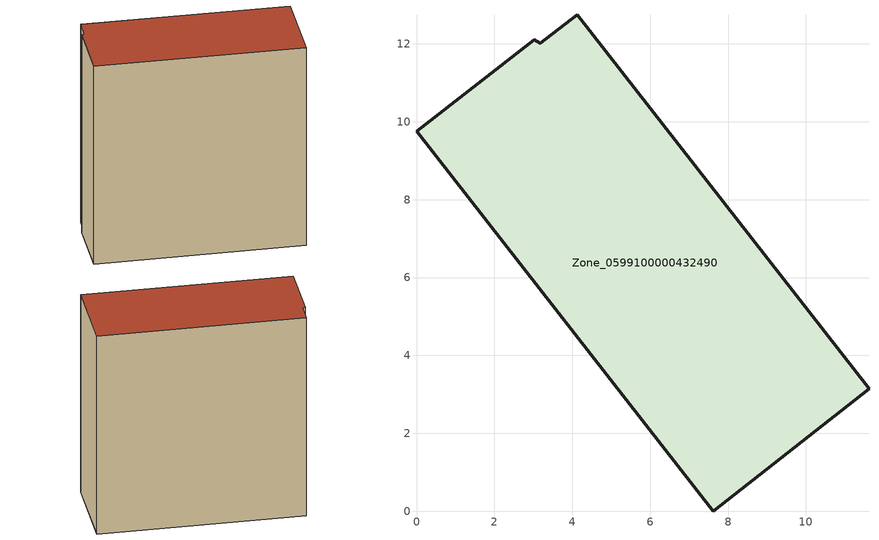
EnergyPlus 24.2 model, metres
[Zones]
Zone_0599100000432490
 floor ground (C_G): 3.17,12.02 4.12,12.75 11.62,3.14 7.62,0 0,9.75 3.02,12.11 z0
 wall outside (C_F): 7.62,0 11.62,3.14 4.12,12.75 3.17,12.02 3.02,12.11 0,9.75 7.62,0 z0:12.87
 roof outside (C_R): 4.12,12.75 3.17,12.02 3.02,12.11 0,9.75 7.62,0 11.62,3.14 z12.87
[BUILDING]
Pand.0599100000432490: North Axis=0; Terrain=City; Loads Convergence Tolerance Value=0.04; Temperature Convergence Tolerance Value=0.4; Solar Distribution=FullExterior; Maximum Number of Warmup Days=25; Minimum Number of Warmup Days=1
[Site:Location]
Rotterdam.The.Hague.AP_ZH_NLD Design_Conditions: Latitude=51.96; Longitude=4.45; Time Zone=1; Elevation=-4.5
[SITE:GROUNDTEMPERATURE:BUILDINGSURFACE]
18, 18, 18, 18, 18, 18, 18, 18, 18, 18, 18, 18
[MATERIAL] Thermal Absorptance=0.9; Solar Absorptance=0.7; Visible Absorptance=0.7
Name | Roughness | Thickness | Conductivity | Density | Specific Heat
G.TI.1946 | MediumSmooth | 0.15 | 1 | 540 | 1210
F.TI.1946 | Rough | 0.3 | 0.857143 | 1920 | 840
R.TI.1946 | MediumRough | 0.2 | 0.1 | 1500 | 1000
[CONSTRUCTION]
C_G: G.TI.1946
C_F: F.TI.1946
C_R: R.TI.1946
[ZONE]
Zone_0599100000432490: Type=1; Multiplier=1; Ceiling Height=Autocalculate; Volume=Autocalculate; Floor Area=autocalculate; Part of Total Floor Area=Yes
[ZONEINFILTRATION:DESIGNFLOWRATE]
Infil_Zone_0599100000432490: Zone or ZoneList or Space or SpaceList=Zone_0599100000432490; Schedule=AlwaysOn; Design Flow Rate Calculation Method=Flow/Area; Flow Rate per Floor Area=0.003; Constant Term Coefficient=1; Temperature Term Coefficient=0; Velocity Term Coefficient=0; Velocity Squared Term Coefficient=0
[HVACTEMPLATE:ZONE:IDEALLOADSAIRSYSTEM]
Zone_0599100000432490: Maximum Heating Supply Air Temperature=50; Minimum Cooling Supply Air Temperature=13; Maximum Heating Supply Air Humidity Ratio=0.0156; Minimum Cooling Supply Air Humidity Ratio=0.0077; Heating Limit=NoLimit; Cooling Limit=NoLimit; Dehumidification Control Type=ConstantSensibleHeatRatio; Cooling Sensible Heat Ratio=0.7; Dehumidification Setpoint=60; Humidification Control Type=None; Humidification Setpoint=30; Outdoor Air Method=None; Outdoor Air Flow Rate per Person=0.00944; Outdoor Air Flow Rate per Zone Floor Area=0; Outdoor Air Flow Rate per Zone=0; Demand Controlled Ventilation Type=None; Outdoor Air Economizer Type=NoEconomizer; Heat Recovery Type=None; Sensible Heat Recovery Effectiveness=0.7; Latent Heat Recovery Effectiveness=0.65
[ZONECONTROL:THERMOSTAT]
ThermostatControl_Zone_0599100000432490: Zone or ZoneList=Zone_0599100000432490; Control Type Schedule=DualSetpointControlType; Control 1=Thermostat_Zone_0599100000432490; Temperature Difference Between Cutout And Setpoint=0
[THERMOSTATSETPOINT:DUALSETPOINT]
Thermostat_Zone_0599100000432490: Heating Setpoint Temperature Schedule=HeatingSetpoint_Zone_0599100000432490; Cooling Setpoint Temperature Schedule=CoolingSetpoint_Zone_0599100000432490
[SCHEDULE:COMPACT]
HeatingSetpoint_Zone_0599100000432490: Through: 12/31, For: AllDays, Until: 24:00, 21
CoolingSetpoint_Zone_0599100000432490: Through: 12/31, For: AllDays, Until: 24:00, 24
DualSetpointControlType: Through: 12/31, For: AllDays, Until: 24:00, 4
AlwaysOn: Through: 12/31, For: AllDays, Until: 24:00, 1
